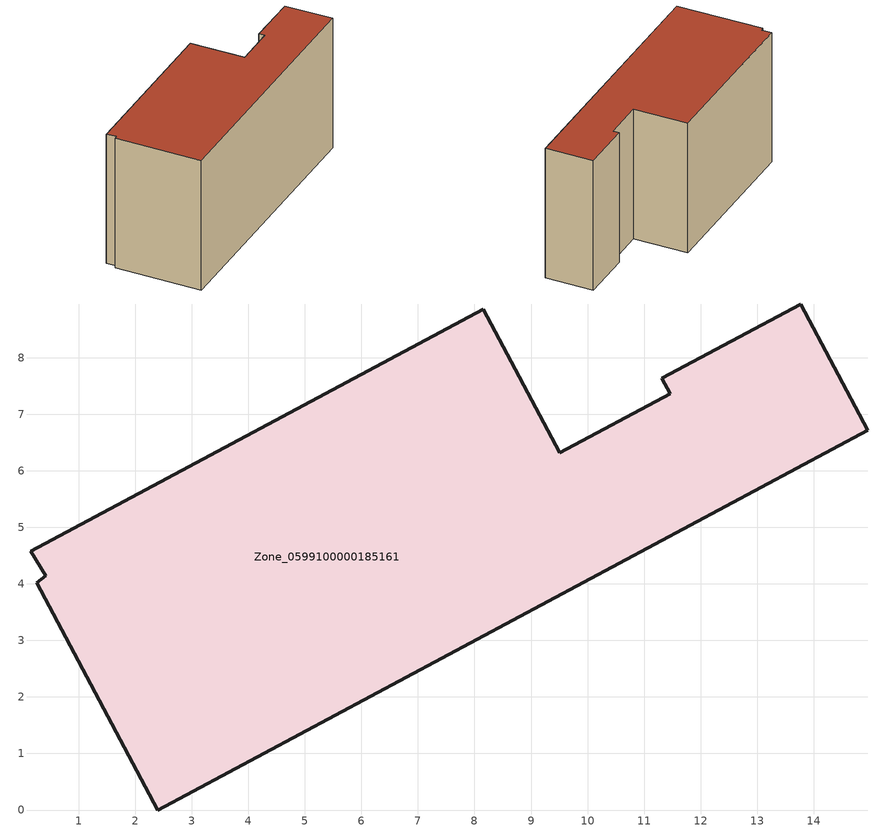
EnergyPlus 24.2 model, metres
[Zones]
Zone_0599100000185161
 floor ground (C_G): 0.41,4.14 0.15,4.58 8.16,8.86 9.51,6.32 11.46,7.36 11.31,7.64 13.77,8.95 14.96,6.72 2.4,0 0.25,4.02 z0
 wall outside (C_F): 14.96,6.72 13.77,8.95 11.31,7.64 11.46,7.36 9.51,6.32 8.16,8.86 0.15,4.58 0.41,4.14 0.25,4.02 2.4,0 14.96,6.72 z0:7.23
 roof outside (C_R): 0.41,4.14 0.25,4.02 2.4,0 14.96,6.72 13.77,8.95 11.31,7.64 11.46,7.36 9.51,6.32 8.16,8.86 0.15,4.58 z7.23
[BUILDING]
Pand.0599100000185161: North Axis=0; Terrain=City; Loads Convergence Tolerance Value=0.04; Temperature Convergence Tolerance Value=0.4; Solar Distribution=FullExterior; Maximum Number of Warmup Days=25; Minimum Number of Warmup Days=1
[Site:Location]
Rotterdam.The.Hague.AP_ZH_NLD Design_Conditions: Latitude=51.96; Longitude=4.45; Time Zone=1; Elevation=-4.5
[SITE:GROUNDTEMPERATURE:BUILDINGSURFACE]
18, 18, 18, 18, 18, 18, 18, 18, 18, 18, 18, 18
[MATERIAL] Thermal Absorptance=0.9; Solar Absorptance=0.7; Visible Absorptance=0.7
Name | Roughness | Thickness | Conductivity | Density | Specific Heat
G.TI.1975-1991 | MediumSmooth | 0.15 | 0.288461 | 540 | 1210
F.TI.1975-1991 | Rough | 0.3 | 0.230769 | 1920 | 840
R.TI.1975-1991 | MediumRough | 0.2 | 0.153846 | 1500 | 1000
[CONSTRUCTION]
C_G: G.TI.1975-1991
C_F: F.TI.1975-1991
C_R: R.TI.1975-1991
[ZONE]
Zone_0599100000185161: Type=1; Multiplier=1; Ceiling Height=Autocalculate; Volume=Autocalculate; Floor Area=autocalculate; Part of Total Floor Area=Yes
[ZONEINFILTRATION:DESIGNFLOWRATE]
Infil_Zone_0599100000185161: Zone or ZoneList or Space or SpaceList=Zone_0599100000185161; Schedule=AlwaysOn; Design Flow Rate Calculation Method=Flow/Area; Flow Rate per Floor Area=0.003; Constant Term Coefficient=1; Temperature Term Coefficient=0; Velocity Term Coefficient=0; Velocity Squared Term Coefficient=0
[HVACTEMPLATE:ZONE:IDEALLOADSAIRSYSTEM]
Zone_0599100000185161: Maximum Heating Supply Air Temperature=50; Minimum Cooling Supply Air Temperature=13; Maximum Heating Supply Air Humidity Ratio=0.0156; Minimum Cooling Supply Air Humidity Ratio=0.0077; Heating Limit=NoLimit; Cooling Limit=NoLimit; Dehumidification Control Type=ConstantSensibleHeatRatio; Cooling Sensible Heat Ratio=0.7; Dehumidification Setpoint=60; Humidification Control Type=None; Humidification Setpoint=30; Outdoor Air Method=None; Outdoor Air Flow Rate per Person=0.00944; Outdoor Air Flow Rate per Zone Floor Area=0; Outdoor Air Flow Rate per Zone=0; Demand Controlled Ventilation Type=None; Outdoor Air Economizer Type=NoEconomizer; Heat Recovery Type=None; Sensible Heat Recovery Effectiveness=0.7; Latent Heat Recovery Effectiveness=0.65
[ZONECONTROL:THERMOSTAT]
ThermostatControl_Zone_0599100000185161: Zone or ZoneList=Zone_0599100000185161; Control Type Schedule=DualSetpointControlType; Control 1=Thermostat_Zone_0599100000185161; Temperature Difference Between Cutout And Setpoint=0
[THERMOSTATSETPOINT:DUALSETPOINT]
Thermostat_Zone_0599100000185161: Heating Setpoint Temperature Schedule=HeatingSetpoint_Zone_0599100000185161; Cooling Setpoint Temperature Schedule=CoolingSetpoint_Zone_0599100000185161
[SCHEDULE:COMPACT]
HeatingSetpoint_Zone_0599100000185161: Through: 12/31, For: AllDays, Until: 24:00, 21
CoolingSetpoint_Zone_0599100000185161: Through: 12/31, For: AllDays, Until: 24:00, 24
DualSetpointControlType: Through: 12/31, For: AllDays, Until: 24:00, 4
AlwaysOn: Through: 12/31, For: AllDays, Until: 24:00, 1
